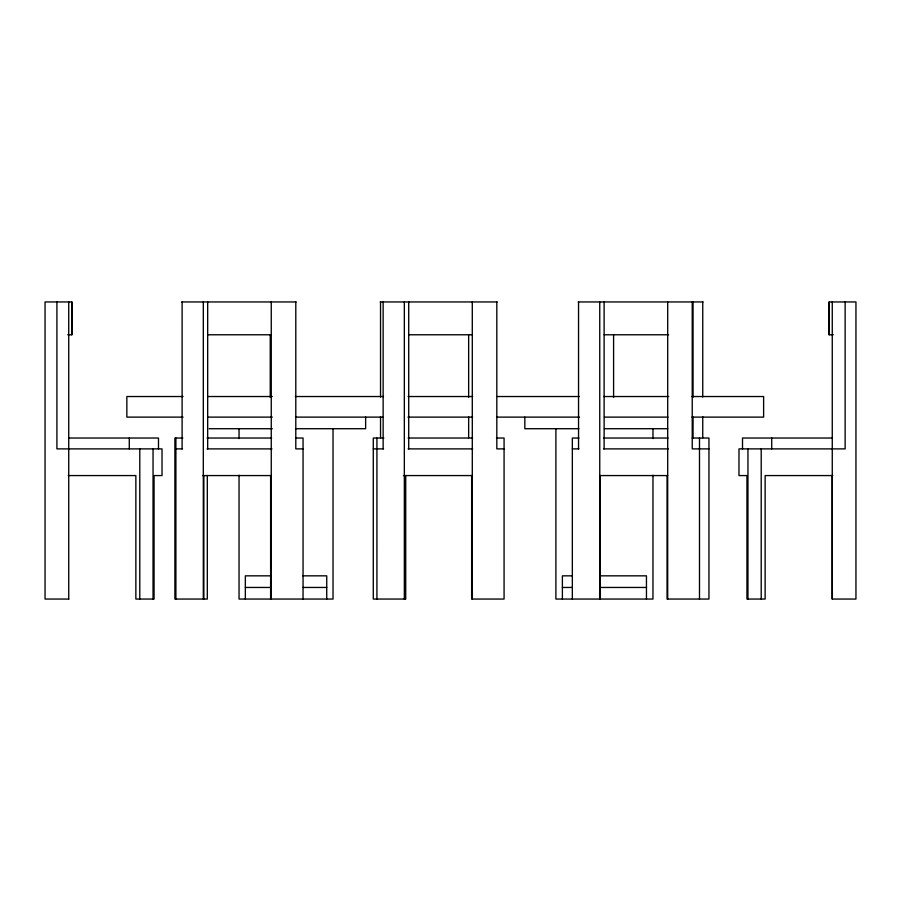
<?xml version="1.0" encoding="UTF-8"?>
<svg xmlns="http://www.w3.org/2000/svg" width="901" height="901" viewBox="0 0 901 901"><rect width="100%" height="100%" fill="white"/><g stroke="black" fill="none" stroke-linecap="round" stroke-linejoin="round"><path stroke-width="1.35" d="M181.799 301.948L296.136 301.948M380.233 301.948L497.127 301.948M578.239 301.948L703.05 301.948M67.71 334.778L71.934 334.778L71.934 301.948L45.05 301.948L45.05 599.052L68.814 599.052M207.669 334.778L271.257 334.778M408.682 334.778L472.293 334.778M604.109 334.778L668.598 334.778M833.29 334.778L829.066 334.778L829.066 301.948L855.95 301.948L855.95 599.052L832.186 599.052L832.186 475.57M183.061 396.53L126.85 396.53L126.85 417.118L183.072 417.118M207.838 396.53L272.305 396.53M295.325 396.53L383.499 396.53M408.074 396.53L472.687 396.53M497.341 396.53L579.354 396.53M603.726 396.53L668.666 396.53M691.788 396.53L763.62 396.53L763.62 417.118L691.934 417.118M208.379 417.118L272.305 417.118M295.528 417.118L382.688 417.118M407.984 417.118L472.642 417.118M496.541 417.118L579.478 417.118M604.425 417.118L668.035 417.118M209.156 428.718L272.305 428.718M295.505 428.718L365.637 428.718L365.637 417.118M578.904 428.718L524.832 428.718L524.832 417.118M604.425 428.718L667.742 428.718M68.735 438.032L158.486 438.032L158.486 448.889M182.824 438.032L174.884 438.032L174.884 599.052L207.309 599.052L207.309 475.57M207.061 438.032L271.64 438.032M295.798 438.032L303.051 438.032L303.051 599.052M383.882 438.032L373.284 438.032L373.284 599.052L405.72 599.052L405.72 475.57M408.097 438.032L472.665 438.032M496.462 438.032L504.076 438.032L504.076 599.052L471.64 599.052L471.64 475.57M578.96 438.032L572.338 438.032L572.338 599.052M603.501 438.032L668.08 438.032M692.238 438.032L708.952 438.032L708.952 599.052L667.055 599.052L667.055 475.57M832.265 438.032L742.514 438.032L742.514 448.889M175.898 448.889L182.52 448.889M207.061 448.889L271.978 448.889M303.051 448.889L295.798 448.889L295.798 301.948M373.284 448.889L383.544 448.889M408.097 448.889L472.665 448.889M504.076 448.889L496.823 448.889L496.823 301.948M572.338 448.889L578.96 448.889M603.501 448.889L668.418 448.889M708.952 448.889L692.238 448.889L692.238 301.948M68.228 475.57L135.86 475.57L135.86 599.052L154.06 599.052L154.06 475.57L162.022 475.57L162.022 448.889L56.909 448.889L56.909 301.948M202.624 475.57L271.257 475.57M403.4 475.57L472.293 475.57M599.751 475.57L667.697 475.57M832.772 475.57L765.14 475.57L765.14 599.052L746.94 599.052L746.94 475.57L738.978 475.57L738.978 448.889L845.138 448.889L845.138 301.948M270.604 575.84L245.342 575.84L245.342 599.052M302.882 575.84L326.736 575.84L326.736 599.052M572.203 575.84L562.393 575.84L562.393 599.052M600.224 575.84L646.456 575.84L646.456 599.052M245.342 587.452L270.604 587.452M302.882 587.452L326.736 587.452M562.393 587.452L572.203 587.452M600.224 587.452L646.456 587.452M832.265 301.948L832.265 599.052M829.247 301.948L829.247 334.778M771.718 438.032L771.718 448.889M761.21 448.889L761.21 599.052M747.954 448.889L747.954 599.052M702.746 301.948L702.746 397.104M702.746 416.701L702.746 437.695M699.491 438.032L699.491 599.052M693.06 301.948L693.06 397.341M693.06 416.983L693.06 438.032M667.697 301.948L667.697 599.052M652.966 428.718L652.966 438.573M652.966 475.176L652.966 599.052L555.894 599.052L555.894 428.718M613.592 334.778L613.592 397.397M604.12 301.948L604.12 448.889M600.291 475.57L600.291 599.052M599.751 301.948L599.751 599.052M578.543 301.948L578.543 448.889M472.293 301.948L472.293 599.052M468.655 334.778L468.655 397.397M468.655 416.881L468.655 437.751M408.716 301.948L408.716 448.889M405.078 475.57L405.078 599.052M404.887 475.57L404.887 599.052M404.335 301.948L404.335 599.052M383.139 301.948L383.139 448.889M380.537 301.948L380.537 397.104M380.537 416.701L380.537 437.695M376.933 438.032L376.922 599.052M333.032 428.718L333.032 599.052L239.047 599.052L239.047 475.176M271.257 301.948L271.257 599.052M270.615 475.57L270.615 599.052M270.244 334.778L270.244 397.397M239.047 428.718L239.047 438.573M207.68 301.948L207.68 448.889M203.851 475.57L203.851 599.052M203.311 301.948L203.311 599.052M182.126 301.948L182.103 448.889M175.898 438.032L175.898 599.052M153.046 448.889L153.046 599.052M139.79 448.889L139.79 599.052M129.282 438.032L129.282 448.889M71.753 301.948L71.753 334.778M68.735 301.948L68.735 599.052"/></g></svg>
